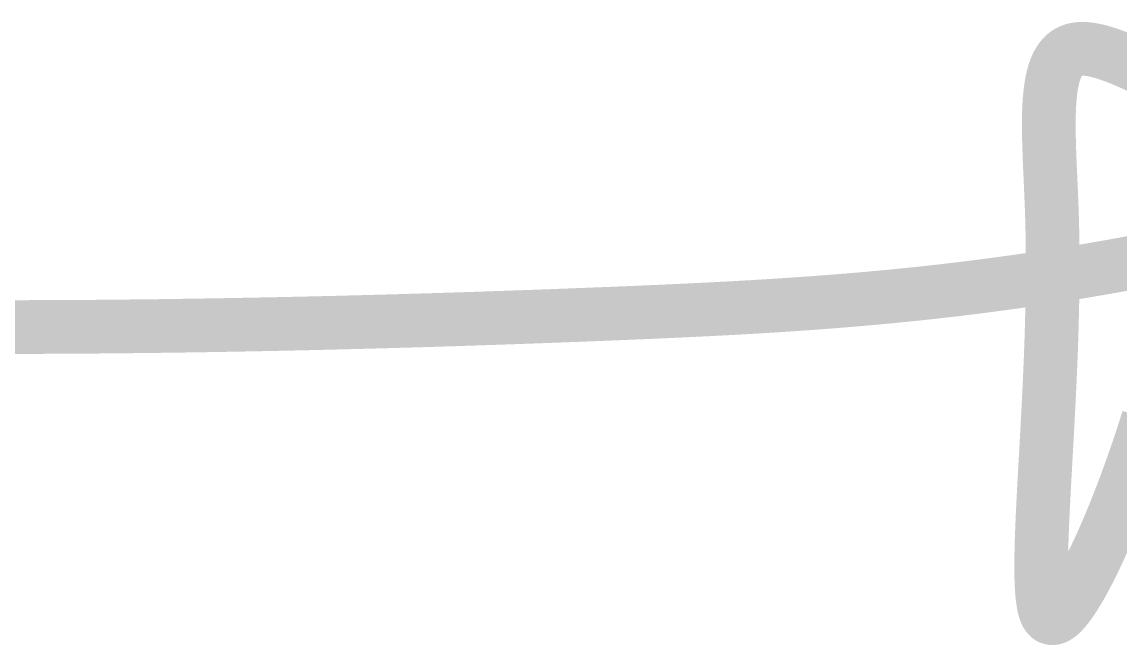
# Model space of a CAD drawing. Header units: millimetres. Extents: x -295047 to 263296, y -724756 to -308748.
# Drawn here: x -52578.3 to -52333, y -349982.4 to -349843.2 of the extents above; entities that cross this region are included whole.
import ezdxf
from ezdxf.enums import TextEntityAlignment as Align

# ---------------------------------------------------------------- set-up
doc = ezdxf.new("R2010")
doc.units = ezdxf.units.MM
doc.header["$MEASUREMENT"] = 0
for name, color, linetype, lineweight in [('LC Dim', 8, 'Continuous', 18), ('LC ISO', 153, 'Continuous', 13), ('LC Net thay', 7, 'Continuous', 25), ('LC Text1', 3, 'Continuous', 20)]:
    doc.layers.add(name, color=color, linetype=linetype, lineweight=lineweight)
doc.styles.add('Khungten', font='VHAVAN.TTF', dxfattribs={"width": 0.9, "height": 5000})
doc.styles.add('Title', font='VHBLACK.TTF', dxfattribs={"width": 0.8})

# ---------------------------------------------------------------- blocks, each defined once
blk = doc.blocks.new('a tuan anh')
at = {"layer": 'LC ISO', "const_width": 30}
for points in [[(-523.3766389915836, -18.13701672335446), (-510.637062135982, -18.12921951594763), (-497.9094145578274, -18.06734873072128), (-485.1866888252698, -18.04519200470531), (-472.4794616427826, -17.96986333419045), (-459.7865869572852, -17.87292580932262), (-447.1098494050966, -17.75483024676214), (-434.4510336225212, -17.61602746319841), (-421.8119242458779, -17.45696827530628), (-409.1943059114856, -17.27810349976062), (-396.5999632556341, -17.07988395322172), (-384.0306809146714, -16.86276045237901), (-371.4882435248728, -16.62718381389277), (-358.9744357225718, -16.37360485443787), (-346.4910421440727, -16.10247439070372), (-334.039847425709, -15.81424323936517), (-321.6226362037705, -15.50936221708253), (-309.2411931145616, -15.18828214053065), (-296.8973027944157, -14.85145382639894), (-284.5927498796518, -14.49932809134771), (-272.3293190065597, -14.13235575205181), (-260.1087948114582, -13.7509876251861), (-247.9329619306664, -13.35567452743999), (-235.8036050004885, -12.94686727547378), (-223.722508657258, -12.52501668596233), (-211.6914575372502, -12.09057357558049), (-199.7122362768132, -11.64398876101768), (-187.7866295122367, -11.18571305891965), (-175.9164218798396, -10.71619728599035), (-164.1027307132899, -10.23552034702152), (-152.3397674029984, -9.739912215387449), (-140.6176614696888, -9.223327891057124), (-128.9264893759682, -8.67969280287798), (-117.2563275844586, -8.102932379653794), (-105.5972525577963, -7.486972050202894), (-93.93934075860307, -6.825737243358162), (-82.2726686495298, -6.113153387923376), (-70.58731269316922, -5.343145912716864), (-58.87334935217223, -4.509640246586059), (-53.00253880699165, -4.067177288408857), (-47.12085508916061, -3.606561818320188), (-41.22705775646318, -3.127034514895058), (-35.31990636675619, -2.62783605675213), (-29.3981604778528, -2.108207122480962), (-23.4605796475953, -1.567388390700216), (-17.50592343379685, -1.004620539999451), (-11.53295139429974, -0.419144248982775), (-5.540423086917144, 0.1897998037457), (0.4729019305086695, 0.8229709395818645), (6.508264100149972, 1.48112847993616), (12.56690386417904, 2.165031746175373), (18.6500616647827, 2.875440059724497), (24.75897794410412, 3.613112741964869), (30.89489314434468, 4.378809114321484), (37.05904770764755, 5.173288498161128), (43.25268207621411, 5.99731021487969), (49.47703669220209, 6.851633585902164), (55.7333519977692, 7.737017932609888), (62.02286843510228, 8.654222576413304), (68.3468264463736, 9.604006838679197), (74.70646647375543, 10.58713004083256), (81.10302895940549, 11.60435150426929), (87.53775434551062, 12.65643055037071), (94.01188307422854, 13.74412650054728), (100.5266555877461, 14.86819867618033), (107.0833123282209, 16.0294063987094), (113.68309373784, 17.22850898947218), (120.3272402587609, 18.46626576992276), (127.0169923331559, 19.74343606142793)], [(126.8877005434915, 124.7473267672176), (125.0928586969094, 125.6053136666014), (123.319280171796, 126.4443771973602), (121.5675450067793, 127.2631486121099), (119.8382332404872, 128.0602591635397), (118.1319249115186, 128.8343401042803), (116.4492000585014, 129.5840226869623), (114.7906387200346, 130.3079381642456), (113.1568209347897, 131.0047177887755), (111.5483267413219, 131.6729928131826), (109.9657361783029, 132.3113944901415), (108.4096292843169, 132.9185540722683), (106.8805860979774, 133.4931028122373), (105.3791866579413, 134.0336719626794), (103.9060110027931, 134.5388927762397), (102.4616391711752, 135.0073965055781), (101.0466512016865, 135.4378144033253), (99.66162713295489, 135.8287777221412), (98.30714700359385, 136.1789177146566), (96.98379085224587, 136.4868656335166), (95.6921387174807, 136.7512527313811), (94.43277063796995, 136.97071026091), (93.20626665229793, 137.1438694747048), (92.01320679909259, 137.2693616254546), (90.85417111698189, 137.3458179657755), (89.72973964457924, 137.3718697483419), (88.64049242049805, 137.3461482257844), (87.58700948335172, 137.2672846507485), (86.56987087178277, 137.1339102758793), (85.5896566243755, 136.9446563538222), (84.64694677978696, 136.698154137237), (83.74232116482744, 136.3930352451571), (82.87606542854337, 136.028440271155), (82.04758685920388, 135.6050295128807), (81.25612952646043, 135.1237456621311), (80.50093750000815, 134.5855314107612), (79.78125484954217, 133.9913294505823), (79.09632564469939, 133.3420824734203), (78.4453939551604, 132.6387331711157), (77.82770385063486, 131.88222423548), (77.24249940074515, 131.0734983583388), (76.68902467521548, 130.2134982315183), (76.16652374369733, 129.3031665468443), (75.67424067587126, 128.3434459961427), (75.21141954141785, 127.3352792712394), (74.77730440998857, 126.2796090639749), (74.37113935127854, 125.1773780661606), (73.99216843496833, 124.0295289696223), (73.63963573070941, 122.837004466186), (73.31278530821146, 121.6007472476776), (73.01086123711138, 120.3217000059376), (72.73310758711887, 119.0008054327627), (72.47876842788537, 117.6390062199935), (72.24708782909147, 116.2372450594557), (72.03730986040318, 114.79646464299), (71.84867859153019, 113.3176076624077), (71.6804380921094, 111.8016168095201), (71.53183243185049, 110.2494347761676), (71.40210568039038, 108.6620042541908), (71.29050190742419, 107.0402679354011), (71.19626518263249, 105.3851685116097), (71.1186395756813, 103.6976486746717), (71.0568691562512, 101.9786511163838), (71.0101979940082, 100.2291185286012), (70.97787015863287, 98.44999360312067), (70.95912971980579, 96.64221903178259), (70.95322074720752, 94.80673750642745), (70.95938731048955, 92.94449171885208), (70.97687347934698, 91.05642436089693), (71.00492332344584, 89.14347812438791), (71.0427809124667, 87.20659570115095), (71.08969031607558, 85.24671978301194), (71.1448956039676, 83.26479306179681), (71.20764084579423, 81.26175822931691), (71.2771701112506, 79.23855797742726), (71.43355699170206, 75.1354319826496), (71.60800880275201, 70.96295661208569), (71.79447810177226, 66.72867340032826), (71.98691744619282, 62.44012388197007), (72.17927939340007, 58.10484959164751), (72.36551650078036, 53.73039206396788), (72.53958132577827, 49.32429283350939), (72.69542642575107, 44.89409343487932), (72.82753928861348, 40.44692122473498), (72.9347300324007, 35.98655669836444), (73.01790070306743, 31.51516064448515), (73.07796701688494, 27.0348832673335), (73.11584469016816, 22.54787477108766), (73.1324494392029, 18.05628536002769), (73.10550302974298, 9.067964610294439), (73.00445351886447, 0.08712265192298219), (72.83662663694122, -8.869038881268352), (72.60934811431798, -17.78331835549034), (72.47570377850207, -22.21937680992414), (72.32994368139771, -26.63851413692464), (72.17298353931983, -31.03858013227), (72.0057390685397, -35.41742459175293), (71.82912598537223, -39.77289731113706), (71.64406000610325, -44.10284808618599), (71.45145684704767, -48.40512671269244), (71.25223222447676, -52.67758298642002), (71.04730185469089, -56.91806670313235), (70.83758145399042, -61.12442765862215), (70.62398673869029, -65.29451564865303), (70.40743342506175, -69.42618046901771), (70.18883722940518, -73.51727191545069), (69.96911386802094, -77.5656397837738), (69.74917905722396, -81.56913386972155), (69.52994851327094, -85.52560396908666), (69.31233795249136, -89.43289987764729), (69.09726309115649, -93.28887139116705), (68.88563964558125, -97.09136830542411), (68.67838333205145, -100.8382404161821), (68.47640986686747, -104.5273375192337), (68.28063496632967, -108.1565094103571), (68.09197434672387, -111.7236058852868), (67.91134372435044, -115.2264767398447), (67.73965881552431, -118.6629717697797), (67.57783533650218, -122.0309407708701), (67.42678900361352, -125.328233538894), (67.28743553314416, -128.552699869615), (67.16069064137992, -131.7021895588114), (67.10233257386426, -133.2481462240248), (67.0474700446357, -134.7745524022612), (66.99621751822997, -136.2811393180164), (66.94868945919734, -137.7676381957426), (66.90500033205899, -139.2337802599359), (66.8652646013652, -140.6792967350339), (66.82959673163714, -142.1039188455325), (66.79811118741054, -143.507377815884), (66.77092243325023, -144.8894048705843), (66.7481449336774, -146.2497312341002), (66.7298931532132, -147.5880881308694), (66.71628155642247, -148.904206785417), (66.7074246078264, -150.1978184221807), (66.7034367719607, -151.4686542656418), (66.7044325133611, -152.7164455402672), (66.71052629657788, -153.9409234705381), (66.72183258613222, -155.1418192809215), (66.7384658465744, -156.3188641958695), (66.76054054244014, -157.4717894398927), (66.78817113825062, -158.6003262374288), (66.82147209855611, -159.7042058129737), (66.86055788790691, -160.7831593909796), (66.90554297080962, -161.8369181959424), (66.95654181181453, -162.8652134522999), (67.01366887547192, -163.8677763845481), (67.07703862630296, -164.8443382171681), (67.14676552884339, -165.7946301745978), (67.22296404764347, -166.7183834813331), (67.30574864722439, -167.6153293618408), (67.39523379213642, -168.4851990406023), (67.4915339469153, -169.3277237420698), (67.59476357608219, -170.1426346907392), (67.70503714420192, -170.9296631110483), (67.82246911578113, -171.6885402275075), (67.94717395538464, -172.4189972645545), (68.07926612753363, -173.1207654466853), (68.21886009676382, -173.793575998352), (68.3660703276255, -174.4371601440362), (68.52101128463983, -175.0512491082191), (68.68379743234254, -175.6355741153675), (68.85454323529848, -176.1898663899483), (69.0333631579997, -176.7138571564283), (69.2203716650256, -177.2072776392888), (69.41568322089734, -177.6698590629967), (69.6194122901361, -178.1013326520188), (69.83167333730671, -178.5014296308509), (70.05258082693035, -178.8698812239309), (70.28224922354275, -179.2064186557545), (70.52079299167963, -179.5107731507742), (70.76832659589127, -179.7826759334857), (71.0249645007134, -180.0218582283414), (71.29082117066719, -180.2280512598227), (71.56601107030292, -180.4009862524108), (71.85064866414177, -180.5403944305435), (72.14484841673402, -180.6460070187313), (72.44872479262995, -180.7175552414265), (72.76239225635072, -180.7547703230957), (73.08596527235932, -180.757383488366), (73.41951299361244, -180.725222305613), (73.76292936631944, -180.6584868771315), (74.11606599488005, -180.5574673345982), (74.47877448370855, -180.4224538097333), (74.85090643719013, -180.2537364341842), (75.23231345973909, -180.0516053396859), (75.62284715575515, -179.8163506579149), (76.02235912965261, -179.5482625205623), (76.4307009858021, -179.2476310593192), (76.84772432863247, -178.9147464058915), (77.27328076254344, -178.5498986919556), (77.7072218919202, -178.1533780492173), (78.14939932117704, -177.7254746093531), (78.59966465472826, -177.2664785040688), (79.05786949695903, -176.7766798650555), (79.52386545226909, -176.2563688239898), (79.99750412507274, -175.7058355125919), (80.47863711975515, -175.1253700625384), (80.96711604075972, -174.5152626055205), (81.46279249242798, -173.8758032732439), (81.96551807920332, -173.2072821973852), (82.47514440550003, -172.5099895096355), (82.9915230756742, -171.7842153417005), (83.51450569415465, -171.0302498252713), (84.04394386535569, -170.2483830920391), (84.57968919364794, -169.4389052736951), (85.12159328346024, -168.6021065019304), (85.66950773919234, -167.7382769084361), (86.22328416522942, -166.8477066248888), (86.78277416598576, -165.9306857830234), (87.34782934587565, -164.9875045145018), (87.91830130926974, -164.0184529510152), (88.49404166059685, -163.0238212242839), (89.07490200424218, -162.0038994659553), (89.66073394462, -160.9589778077643), (90.25138908613008, -159.8893463813874), (90.84671903317212, -158.7952953185159), (91.44657539016043, -157.6771147508407), (92.0508097614802, -156.5350948100531), (92.6592737515457, -155.3695256278443), (93.27181896474212, -154.1806973359344), (93.88829700548376, -152.9689000659855), (94.50855947817035, -151.7344239496888), (95.13245798721618, -150.4775591187499), (95.75984413700644, -149.1985957048601), (96.3905695319554, -147.8978238397103), (97.02448577646283, -146.5755336549773), (97.66144447491388, -145.2320152823959), (98.30129723173741, -143.8675588536134), (98.9438956513186, -142.4824545003503), (99.58909133805719, -141.0769923542975), (100.236735896382, -139.6514625471318), (101.538778045302, -136.7413604762405), (102.8488349333347, -133.7544693412638), (104.165719395678, -130.6931101957161), (105.4882442675589, -127.5596040931414), (106.8152223841753, -124.3562720870832), (108.1454665807541, -121.0854352310853), (109.4777896925225, -117.7494145786768), (110.8110045547073, -114.350531183416), (112.143924002492, -110.8911060988321), (113.475360871118, -107.3734603784687), (114.8041279957979, -103.7999150758696), (116.1290382117586, -100.1727912445785), (117.4489043542126, -96.49440993811004), (118.7625392583723, -92.76709221005149), (120.0687557594501, -88.99315911390295), (121.3663666926732, -85.17493170322268), (122.6541848932684, -81.3147310315544), (123.9310231964337, -77.41487815242726), (125.195694437396, -73.47769411939953), (126.4470114513824, -69.50549998600036)]]:
    blk.add_lwpolyline(points, dxfattribs=at)
blk = doc.blocks.new('lcdi KC')
at = {"layer": 'LC Dim'}
blk.add_blockref('a tuan anh', (39117.41681764454, 1602.815125528839), dxfattribs=at)
at = {"color": 7, "style": 'Khungten', "width": 0.8}
for tag, p in [('REVISION', (39498.75262445212, -10746.30395446718)), ('NGAYHT', (39546.07413610817, -11609.37091637403))]:
    blk.add_attdef(tag, text='', height=199.998925739526, dxfattribs=at).set_placement(p, align=Align.CENTER)
at = {"layer": 'LC Text1', "style": 'Title', "width": 1.485915225563207}
for tag, p, p2 in [('TENBANVE1', (36912.6576448679, -8885.760238945484), (40339.14494544267, -8885.760238945484)), ('TENBANVE2', (36912.6576448679, -9562.4655643329), (40339.14494544267, -9562.4655643329))]:
    blk.add_attdef(tag, text='', height=249.9999935159642, dxfattribs=at).set_placement(p, p2, align=Align.FIT)
at = {"layer": 'LC Text1', "style": 'Title', "width": 0.7}
blk.add_attdef('SOBANVE', text='', height=249.9999935159642, dxfattribs=at).set_placement((39561.98223525287, -13896.18071823567), align=Align.CENTER)

msp = doc.modelspace()

# ---------------------------------------------------------------- block references
at = {"layer": 'LC Net thay', "xscale": 0.3999999999995694, "yscale": 0.3999999999995694, "zscale": 0.3999999999995694}
msp.add_blockref('lcdi KC', (-68024.22682298392, -350545.2570473346), dxfattribs=at)

doc.saveas('drawing.dxf')
